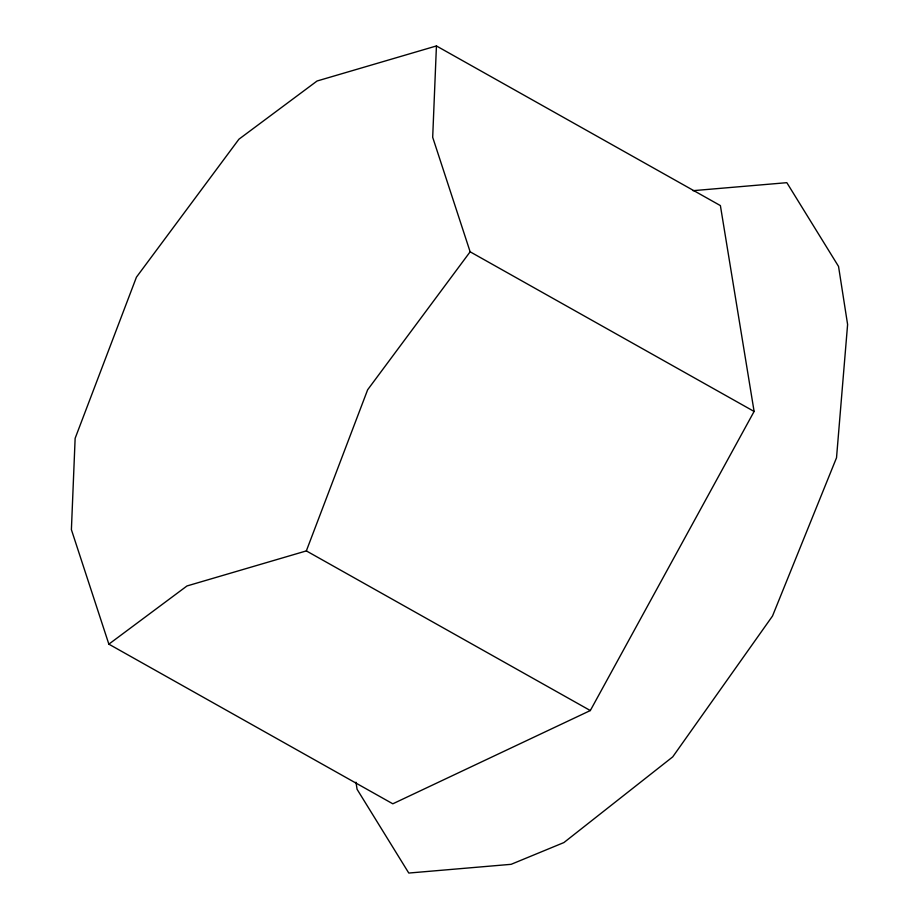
<?xml version="1.0" encoding="UTF-8"?>
<svg xmlns="http://www.w3.org/2000/svg" width="919" height="919" viewBox="0 0 919 919"><rect width="100%" height="100%" fill="white"/><g stroke="black" fill="none" stroke-linecap="round" stroke-linejoin="round"><path stroke-width="1.38" d="M436.433 45.95L432.688 137.299L470.137 251.806L754.108 411.448L590.32 710.548L392.815 803.803L108.856 644.162L71.395 529.654L75.14 438.306L136.437 277.17L238.929 139.206L317.078 80.998L436.433 45.95L720.393 205.592L754.108 411.448M108.856 644.162L186.994 585.954L306.349 550.906L367.646 389.771L470.137 251.806M693.018 190.681L786.836 182.674L838.542 266.43L847.605 324.499L836.52 457.777L772.5 616.04L672.719 756.877L563.91 842.562L511.136 864.319L408.783 873.05L357.077 789.295L355.975 782.207M306.349 550.906L590.32 710.548"/></g></svg>
